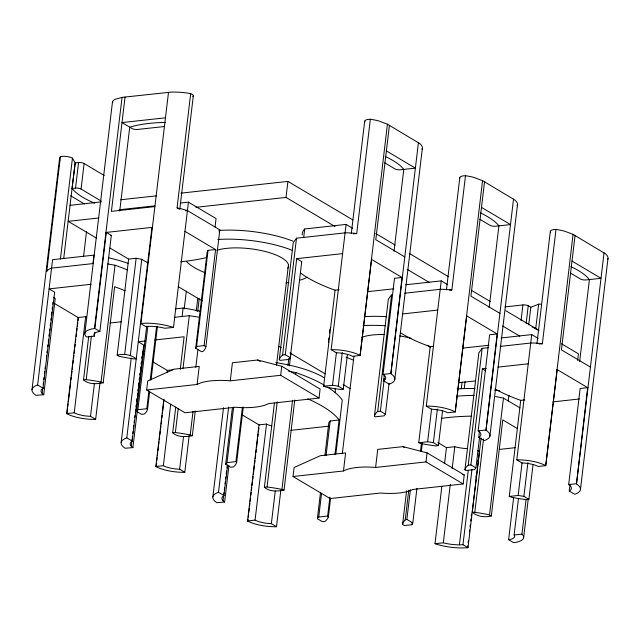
<?xml version="1.0" encoding="UTF-8"?>
<svg xmlns="http://www.w3.org/2000/svg" width="640" height="640" viewBox="0 0 640 640"><rect width="100%" height="100%" fill="white"/><g stroke="black" fill="none" stroke-linecap="round" stroke-linejoin="round"><path stroke-width="0.96" d="M32.016 389.568L59.576 158.416M47.608 270.808A7.808 2.504 6.8 0 0 46.784 270.984L60.416 156.664A7.808 2.504 6.8 0 1 72.448 158.112L75.096 162.928L63.704 258.504M53.608 297.296L55.208 298.624L43.752 394.696L35.944 395.352A30.336 9.728 6.8 0 1 37.632 384.968L52.576 259.688L93.976 255.136L92.968 263.584L51.568 268.128A30.336 9.728 6.8 0 0 46.784 270.984M43.752 394.696L42.152 393.368L42.856 387.424M43.216 384.456L43.448 382.472M43.808 379.504L44.04 377.52M44.512 373.56L44.752 371.576M45.104 368.608L45.336 366.624M46.4 357.712L46.64 355.736M46.992 352.76L47.232 350.784M47.704 346.816L47.936 344.84M48.296 341.864L48.528 339.888M49 335.92L49.24 333.944M49.592 330.968L49.824 328.992M50.184 326.016L50.536 323.048M50.888 320.08L51.128 318.096M51.48 315.128L51.832 312.152M52.192 309.184L52.424 307.2M52.784 304.232L53.016 302.248M42.152 393.368A21.232 6.808 6.8 0 1 42.968 388.376L54.64 292.184L49.088 288.896L91.08 284.28M60.416 259.04L72.448 158.112M94.664 203.2A84.304 27.032 6.8 0 1 73.904 190.576L72.056 188.464L75.24 162.912L78.576 162.544A4.024 1.288 6.8 0 1 84.12 163.504L104.248 175.52M72.192 188.448L75.528 188.088L78.576 162.544M101.2 201.064L81.072 189.048L84.12 163.504M83.584 256.272L86.52 231.608M100.008 382.744L95.64 419.392A24.816 7.96 6.8 0 1 68.416 414.488L66.688 413.6L78.144 317.528L85.664 316.704L86.512 317.128M66.936 413.744L67.528 408.792M67.768 406.816L68.12 403.84M68.36 401.864L69.416 392.944M69.656 390.968L70.72 382.056M70.952 380.072L71.312 377.104M71.544 375.12L72.016 371.16M72.256 369.176L72.608 366.208M72.848 364.224L73.32 360.264M73.552 358.28L73.904 355.312M74.144 353.328L74.616 349.368M74.856 347.384L75.208 344.416M75.44 342.432L75.8 339.464M76.152 336.496L76.504 333.52M76.744 331.544L77.096 328.568M77.336 326.592L77.808 322.624M78.04 320.648L78.392 317.672L54.456 303.472M95.64 419.392L90.504 416.304A15.704 5.032 6.8 0 1 75.056 413.2L74.208 412.776L85.664 316.704M84.792 333.992L98.728 217.16A24.816 7.96 6.8 0 1 98.848 216.208L112.48 101.888A24.816 7.96 6.8 0 1 114.944 99.392L122.048 97.368L171.064 92.12A30.336 9.728 6.8 0 1 179.304 92.224L182.16 92.448A30.336 9.728 6.8 0 1 190.696 93.64A7.808 2.504 6.8 0 1 192.872 96.592M125.208 290.824A122.896 39.4 6.8 0 0 118.136 288.016L114.632 286.76L103.176 382.832C96.536 383.952 89 384.688 83.528 379.928L88.728 336.344M83.528 379.928L86.216 379.632L91.416 336.064M99.872 331.456L94.856 328.48L106.312 232.408L111.328 235.384L99.872 331.456L98.84 331.624A15.704 5.032 6.8 0 0 94.368 336.16L86.544 336.992A24.816 7.96 6.8 0 1 92.68 328.808L94.488 328.52L122.048 97.368M94.368 336.16L94.84 332.2M125.04 97.04L111.408 211.36L154.88 206.592M90.504 416.304L94.4 383.616M119.728 211.024L129.728 127.176L121.992 122.584L165.464 117.808M103.176 382.832L101.072 382.072L115 265.24L107.752 263.92M117.168 355.168C123.792 353.592 130.896 354.432 136.256 358.912L133.688 358.864A66 21.16 6.8 0 1 118.96 356.232L117.168 355.168L128.624 259.096L109.912 247.992M124.688 354.344L136.144 258.272L141.776 259.312L147.712 262.84M130.32 355.384L141.776 259.312M121.16 442.472L131.216 358.152M137.272 410.96L132.904 447.608L125.088 448.256A30.336 9.728 6.8 0 1 126.784 437.872L151.96 227.4M180.52 203.04L188.424 202.168L173.488 327.448L164.744 328.248A21.232 6.808 6.8 0 0 149.088 326.304L145.52 326.448L140.504 323.472L140.944 323.424L168.512 92.272M132.904 447.608L131.296 446.28L132.48 436.376M132.832 433.4L133.072 431.424M133.424 428.448L133.776 425.48M134.128 422.504L134.368 420.528M134.72 417.552L134.96 415.576M135.312 412.6L135.664 409.632M136.024 406.656L136.256 404.68M136.608 401.704L136.968 398.736M137.32 395.768L137.56 393.784M137.912 390.816L138.144 388.832M138.504 385.864L138.856 382.888M139.208 379.92L139.448 377.936M139.8 374.968L140.04 372.984M140.512 369.024L140.744 367.04M141.096 364.072L141.336 362.088M141.808 358.128L142.048 356.144M142.4 353.176L142.632 351.192M131.296 446.28A21.232 6.808 6.8 0 1 132.112 441.28L143.792 345.096L138.24 341.8L145.072 341.048M149.624 391.8L147.496 409.624A66 21.16 6.8 0 1 144.224 414.056L141.536 414.352L136.52 411.376L146.672 326.2M136.52 411.376L137.88 409.688L147.808 326.496M146.656 390.008L147.728 380.976L174.016 369.184L199.232 366.416L197.08 384.472L146.656 390.008L185 412.768L235.424 407.232A40.144 12.872 6.8 0 0 268.616 403.584L319.04 398.048L320.112 389.024L281.768 366.264L257.632 360L232.416 362.768L230.264 380.824A40.144 12.872 6.8 0 0 197.08 384.472M147.496 409.624L146.792 408.712L148.912 390.888M150.216 379.992L156.592 326.504M151.04 379.92L157.416 326.456M177.864 208.312A7.808 2.504 6.8 0 0 177.064 207.952L190.696 93.64M179.792 209.24L193.304 95.912M189.16 435.656L184.784 472.296A24.816 7.96 6.8 0 1 157.568 467.4L155.84 466.504L163.752 400.144M167.056 372.416L167.296 370.432L172.936 369.816M156.088 466.656L156.44 463.68M156.792 460.712L157.152 457.744M157.384 455.76L157.736 452.792M157.976 450.808L158.448 446.848M158.68 444.864L159.04 441.896M159.272 439.912L159.632 436.944M159.864 434.96L160.336 431M160.576 429.016L160.928 426.048M161.168 424.064L161.64 420.104M161.872 418.12L162.224 415.152M162.464 413.168L163.528 404.256M163.76 402.28L164.12 399.304M184.784 472.296L179.648 469.208A15.704 5.032 6.8 0 1 164.208 466.104L163.36 465.68L170.68 404.272M182.112 316.496L183.12 308.048A69.328 22.224 6.8 0 1 200.312 311.312M184.2 308.896L186.32 291.136M195.272 410.976L192.32 435.736C185.688 436.864 178.152 437.6 172.672 432.832L175.744 407.08M180.232 369.448L184.128 336.76L154.84 339.976M172.672 432.832L175.368 432.536L178.2 408.776M183.04 368.184L189.296 315.704L199.536 317.264M196.248 311.056L197.784 298.192M197.68 311.472L199.208 298.664M179.648 469.208L183.544 436.528M195.688 348.208L207.144 252.136L208.04 250.376L215.56 249.552L204.104 345.624L205.904 346.688A66 21.16 6.8 0 1 203.264 351.224L201.624 351.736L195.688 348.208L196.584 346.448L208.04 250.376M195.816 367.288L197.944 349.424M192.32 435.736L190.216 434.984L193.048 411.216M215.04 227.008L216.048 218.56L188.424 202.168M205.904 346.688L219.832 229.856L187.416 210.616A30.336 9.728 6.8 0 0 177.064 207.952M212.864 496.904L223.512 407.616M228.976 465.392L224.608 502.032L216.792 502.688A30.336 9.728 6.8 0 1 218.488 492.304L228.648 407.12M243.256 407.088L236.64 462.536A66 21.16 6.8 0 1 233.376 466.968L230.68 467.256L225.664 464.28L232.4 407.824M225.664 464.28L227.032 462.6L233.64 407.136M224.608 502.032L223.008 500.704L223.952 492.784M224.304 489.808L224.544 487.832M225.016 483.864L225.248 481.888M225.6 478.912L225.84 476.936M226.192 473.96L226.544 470.992M226.904 468.024L227.136 466.04M223.008 500.704A21.232 6.808 6.8 0 1 223.816 495.712L227.704 464.888M236.64 462.536L235.936 461.624L242.432 407.144M335 226.496L286.016 197.416L287.928 181.4L180.968 193.144M280.864 490.08L276.496 526.728A24.816 7.96 6.8 0 1 249.272 521.824L247.544 520.936L259 424.864L266.52 424.04L267.368 424.464A15.704 5.032 6.8 0 0 271.848 426.032M247.792 521.08L248.032 519.104M248.264 517.12L248.616 514.152M248.856 512.168L249.328 508.208M249.568 506.224L249.92 503.256M250.152 501.272L250.512 498.304M250.864 495.328L251.216 492.36M251.456 490.376L251.808 487.408M252.048 485.424L252.52 481.464M252.752 479.488L253.104 476.512M253.344 474.536L254.408 465.616M254.64 463.64L255 460.664M255.232 458.688L255.704 454.72M255.944 452.744L256.296 449.768M256.536 447.792L257.592 438.88M257.832 436.896L258.184 433.928M258.424 431.944L258.896 427.984M276.496 526.728L271.36 523.64A15.704 5.032 6.8 0 1 255.912 520.536L255.064 520.112L266.52 424.04M276.504 365.184L288.456 264.92M290.28 357.712L285.264 354.736L296.72 258.664L301.736 261.64L290.28 357.712L288.92 359.4L280.016 360.376L279.304 359.464L293.24 242.632L296.504 238.2L345.088 232.864A24.816 7.96 6.8 0 1 356.728 233.576L370.36 119.264A24.816 7.96 6.8 0 1 378.864 120.968L387.424 124.192L419.728 143.56A30.336 9.728 6.8 0 1 422.104 146.488L422.368 147.44A30.336 9.728 6.8 0 1 422.064 149.264M294.776 400.04L284.032 490.168C277.392 491.288 269.856 492.024 264.384 487.264L274.424 403.072M279.304 359.464A66 21.16 6.8 0 1 282.576 355.032L296.504 238.2M264.384 487.264L267.072 486.968L277.224 401.816M319.04 398.048L280.688 375.288L281.768 366.264M287.96 365.48L288.784 358.552M303.696 237.416L304.704 228.968L346.096 224.416L352.544 228.24M289.392 365.904L290.92 353.088M271.36 523.64L275.256 490.952M284.032 490.168L281.928 489.408L292.552 400.296M295.624 374.552L295.856 372.576L288.608 371.256M293.032 476.512L294.112 467.488L320.4 455.688L345.616 452.92L343.464 470.976L293.032 476.512L330.168 498.552L380.592 493.016A38.872 12.464 6.8 0 0 412.72 489.488L463.152 483.952L464.224 474.92L427.096 452.88L402.96 446.624L377.744 449.392L375.592 467.448A38.872 12.464 6.8 0 0 343.464 470.976M347.408 354.496L343.272 389.16L340.584 389.456A66 21.16 6.8 0 1 325.728 387.016L323.624 386.256L335.08 290.184L339.04 289.752M371.568 259.416L360.112 355.488L352.592 356.312L351.744 355.888A15.704 5.032 6.8 0 0 336.296 352.784L331.16 349.696L346.096 224.416M323.624 386.256L332.528 385.28L336.424 352.6M351.296 233.496L364.696 121.144M330.592 498.152L328.352 516.96A66 21.16 6.8 0 1 325.08 521.392L322.392 521.688L317.376 518.712L320.44 492.96M324.928 455.32L328.832 422.64L330.192 420.952L339.096 419.976L334.968 454.64M317.376 518.712L318.736 517.024L321.568 493.256M326.056 455.616L330.192 420.952M343.272 389.16L338.256 386.184L342.272 352.512M328.352 516.96L327.64 516.048L329.888 497.232M335.904 453.592L342.28 400.128A122.896 39.4 6.8 0 0 327.52 387.088M342.328 453.6L353.928 356.32M360.112 355.488L387.424 124.192M389.424 125.376L375.792 239.696L404.792 256.904M394.024 251.272L403.784 169.4L401.928 167.288A84.304 27.032 6.8 0 0 385.272 156.472M374.432 415.92L388.36 299.088L391.632 294.656L377.696 411.488A66 21.16 6.8 0 0 374.432 415.92L375.136 416.832L384.04 415.856L385.408 414.168L389.064 383.464M383.616 380.832L383.832 380.712A21.232 6.808 6.8 0 0 384.648 375.72L383.048 374.392L394.504 278.32L402.024 277.496L390.864 373.736A30.336 9.728 6.8 0 1 389.168 384.128L383.616 380.832L384.32 374.888M385.408 414.168L380.392 411.192L384.288 378.512M390.864 373.736L418.424 142.584M394.792 379.52L422.352 148.368M416.936 488.28L412.8 522.944L411.896 524.704L404.384 525.528L402.584 524.464L406.6 490.8M402.584 524.464A66 21.16 6.8 0 1 405.224 519.928L408.76 490.224M405.224 519.928L406.864 519.416L410.408 489.704M442.528 410.952L438.392 445.616L435.704 445.912A66 21.16 6.8 0 1 420.856 443.472L418.744 442.712L430.2 346.64L433.168 346.32M420.488 451.28L421.432 443.336M411.896 524.704L412.136 522.728M466.688 315.872L455.232 411.944L447.712 412.768L446.864 412.344A15.704 5.032 6.8 0 0 431.424 409.24L426.28 406.152L441.224 280.872L405.736 284.768M421.304 451.632L422.368 442.72M418.744 442.712L427.656 441.736L431.552 409.056M446.424 289.952L459.816 177.6M463.152 483.952L426.016 461.912L427.096 452.88M438.392 445.616L433.376 442.64L437.392 408.968M449.624 290.176A8.536 2.736 6.8 0 1 451.856 290.032L465.488 175.712A24.816 7.96 6.8 0 1 473.984 177.424L482.552 180.648L514.848 200.008A30.336 9.728 6.8 0 1 517.224 202.944L517.488 203.896A30.336 9.728 6.8 0 1 517.192 205.72M477.768 450.616L479.44 451.608L467.984 547.68L467.544 547.728A30.336 9.728 6.8 0 1 435 543.704L441.848 486.256M444.568 463.48L446.456 447.632L437.952 442.584M455.232 411.944L482.552 180.648M484.544 181.832L470.912 296.152L499.912 313.36M461.264 388.824L462.08 381.928M435 543.704L443.32 542.792L450.288 484.352M452.176 468.512L454.776 446.72L455.2 446.832A21.232 6.808 6.8 0 0 466.952 448.656M464.232 388.536L465.056 381.608M479.576 437.184L475.92 467.888L474.552 469.576L465.648 470.552L464.944 469.64L478.872 352.808L482.144 348.376L488.432 347.688M464.944 469.64A66 21.16 6.8 0 1 468.208 465.208L482.144 348.376M443.32 542.792L443.744 542.904A21.232 6.808 6.8 0 0 459.4 544.848L468.256 470.56M489.144 307.728L498.904 225.856L497.056 223.744A84.304 27.032 6.8 0 0 480.392 212.928M475.92 467.888L470.904 464.912L482.36 368.84L486.264 368.408M467.984 547.68L462.968 544.704L471.944 469.432M478.736 437.288L478.96 437.168A21.232 6.808 6.8 0 0 479.776 432.176L478.168 430.848L489.624 334.776L497.144 333.952L485.984 430.192A30.336 9.728 6.8 0 1 484.288 440.576L478.736 437.288L479.448 431.344M467.544 547.728L467.776 545.752M468.128 542.776L468.368 540.8M469.432 531.88L469.664 529.904M470.024 526.928L470.256 524.952M470.728 520.992L470.968 519.008M471.32 516.04L471.56 514.056M475.928 477.408L476.16 475.432M477.816 461.56L478.056 459.584M517.24 428.496L502.776 419.912L491.32 515.984C484.696 517.56 477.592 516.72 472.232 512.24L481.088 437.96M472.232 512.24L474.8 512.288L483.536 439.016M485.984 430.192L513.544 199.04M489.912 435.976L517.472 204.824M491.32 515.984L489.528 514.92L503.456 398.088L495.592 396.552M519.968 407.888L508.248 400.936L508.92 395.304M521.032 320.672L522.904 304.96A4.368 1.4 6.8 0 1 528.248 305.664L530.84 307.216L538.64 304.2A8.536 2.736 6.8 0 1 540.952 304.12M526.144 323.352L528.248 305.664M528.728 324.896L530.84 307.216M533.04 464.672L528.904 499.336L526.216 499.632A66 21.16 6.8 0 1 511.368 497.192L509.256 496.432L520.712 400.36L524.672 399.928M557.2 369.592L545.744 465.664L538.224 466.488L537.376 466.064A15.704 5.032 6.8 0 0 521.936 462.96L516.792 459.872L531.736 334.592L501.176 337.952M526.08 499.496L521.944 534.16A24.816 7.96 6.8 0 1 515.8 542.344L513.632 542.672L508.616 539.696L513.576 498.096M535.688 328.936L538.64 304.2M509.256 496.432L518.168 495.456L522.064 462.768M508.616 539.696L509.648 539.528A15.704 5.032 6.8 0 0 514.12 534.992L518.488 498.344M536.936 343.672L550.328 231.32M528.904 499.336L523.888 496.36L527.904 462.688M539.176 344.064A8.536 2.736 6.8 0 1 542.368 343.752L556 229.432A24.816 7.96 6.8 0 1 564.496 231.144L573.064 234.36L605.36 253.728A30.336 9.728 6.8 0 1 607.744 256.656L608 257.616A30.336 9.728 6.8 0 1 607.704 259.44M523.696 537.16L528.296 498.544M545.744 465.664L573.064 234.36M575.056 235.552L561.424 349.864L590.424 367.08M577.632 360.4L578.416 353.808L561.528 343.784M579.656 361.448L589.416 279.576L587.568 277.464A84.304 27.032 6.8 0 0 570.904 266.648M569.248 491L569.472 490.888A21.232 6.808 6.8 0 0 570.288 485.896L568.68 484.568L580.136 388.496L587.656 387.664L576.496 483.912A30.336 9.728 6.8 0 1 574.8 494.296L569.248 491L569.96 485.064M576.496 483.912L604.056 252.76M580.424 489.696L607.984 258.544M219.832 229.856L219.128 231.784M301.312 262.048L301.736 261.64M110.296 235.552L111.328 235.384M404.728 293.216L440.216 289.32A24.816 7.96 6.8 0 1 451.856 290.032M500.168 346.392L530.728 343.04A24.816 7.96 6.8 0 1 542.368 343.752M164.456 126.528L137.664 129.432A4.368 1.4 6.8 0 1 132.32 128.72L129.728 127.176L133.704 126.064A84.304 27.032 6.8 0 1 165.48 122.4M70.096 205.32L101.216 201.904M120.664 199.768L156.648 195.816M119.104 209.776L154.76 205.864M98.88 217.968L68.184 221.336L96.552 238.168M195.912 207.312L286.016 197.416M185.44 210.832L187.416 210.616M105.944 232.448L152.4 227.352M128.624 259.096L136.144 258.272M296.72 258.664L342.616 253.624M175.232 308.912L183.12 308.048M367.424 291.696L393.784 288.8M110.024 323L121.744 321.712M174.224 317.36L189.296 315.704M402.584 313.944L437.736 310.08M505.048 306.888L522.904 304.96M196.584 346.448L204.104 345.624M282.576 355.032L285.264 354.736M462.544 348.152L488.912 345.256M230.264 380.824L280.688 375.288M383.048 374.392L390.568 373.568M66.688 413.6L74.208 412.776M497.984 367.12L528.248 363.8M137.88 409.688L146.792 408.712M458.68 382.76L475.512 380.912M377.696 411.488L380.392 411.192M290.88 430.336L328.96 426.152M553.056 401.872L579.424 398.976M478.168 430.848L485.688 430.024M155.84 466.504L163.36 465.68M227.032 462.6L235.936 461.624M446.456 447.632L454.776 446.72M499.288 449.432L515.16 447.688M375.592 467.448L426.016 461.912M468.208 465.208L470.904 464.912M568.68 484.568L576.2 483.736M247.544 520.936L255.064 520.112M318.736 517.024L327.64 516.048M514.12 534.992L521.944 534.16M462.968 544.704L459.4 544.848M338.256 386.184L332.528 385.28M433.376 442.64L427.656 441.736M523.888 496.36L518.168 495.456M462.296 474.424L464.224 474.92M335.08 290.184L331.576 288.928A122.896 39.4 6.8 0 1 300.64 273.088M430.2 346.64L426.696 345.384A122.896 39.4 6.8 0 1 400.648 332.888M520.712 400.36L517.208 399.096A122.896 39.4 6.8 0 1 495.072 388.952M359.864 355.344L358.384 354.6A24.816 7.96 6.8 0 0 331.16 349.696M454.984 411.8L453.504 411.056A24.816 7.96 6.8 0 0 426.28 406.152M545.496 465.512L544.016 464.776A24.816 7.96 6.8 0 0 516.792 459.872M536.272 329.032L538.824 330.44M386.376 150.912L415.376 168.128L400.312 169.776A4.024 1.288 6.8 0 1 394.768 168.816L384.696 162.808M481.496 207.368L510.504 224.584L495.432 226.232A4.024 1.288 6.8 0 1 489.888 225.272L479.824 219.264M572.008 261.088L601.016 278.304L585.944 279.952A4.024 1.288 6.8 0 1 580.4 278.992L570.336 272.984M287.928 181.4L352.856 219.936M375.752 233.52L395.168 245.048M409.264 253.416L448.488 276.696M471.536 290.376L490.376 301.56M505.792 310.704L538.872 330.336M441.224 280.872L447.664 284.696M531.736 334.592L538.176 338.416M407.2 269.344L429.544 282.6M502.592 325.96L519.784 336.16M371.32 259.272L402.32 277.664M466.44 315.728L497.44 334.12M556.952 369.44L587.952 387.84M482.36 368.84L485.704 370.824M503.456 398.088L508.248 400.936M184.944 231.376L215.56 249.552M70.696 195.816L84.344 203.912M178.192 286.632L202.264 300.912M278.752 346.304L281.328 347.84M289.92 352.936L325.16 373.848M343.208 384.56L350.088 388.64M257.632 360L260.184 361.52M402.96 446.624L404.648 447.624M152.912 361.896L167.544 370.584M242.08 414.824L259.248 425.008M406.864 519.416L412.8 522.944M37.632 384.968L43.184 388.256M126.784 437.872L132.336 441.168M218.488 492.304L224.04 495.592M143.488 350.888L144.36 351.536M339.096 419.976L337.92 418.456A122.896 39.4 6.8 0 0 307.744 398.888M59.824 160.296L59.56 159.344A30.336 9.728 6.8 0 1 60.416 156.664M532.224 326.952A139.84 44.832 6.8 0 1 535.424 328.56M218.912 230.448A65.84 21.112 6.8 0 1 292.896 241.128M329.68 333.08A65.84 21.112 6.8 0 1 330.808 327.672M364.16 316.648A65.84 21.112 6.8 0 1 386.744 316.728M361.792 337.312A38.872 12.464 6.8 0 1 384.4 334.544M399.656 335.928A38.872 12.464 6.8 0 1 411 338.296M427.768 345.304A38.872 12.464 6.8 0 1 430.48 347.6M216.792 250.304A40.144 12.872 6.8 0 1 264.968 251.432A40.144 12.872 6.8 0 1 287.768 268.224M353.336 360.048A65.84 21.112 6.8 0 1 346.008 357.072M328.608 342.112A65.84 21.112 6.8 0 1 329.736 336.696M363.08 325.68A65.84 21.112 6.8 0 1 385.664 325.76M307.304 277.184A65.84 21.112 6.8 0 1 299.792 280.224M288.912 282.552A65.84 21.112 6.8 0 1 285.96 282.944M205.472 272.856A65.84 21.112 6.8 0 1 186.68 261.704M217.832 239.48A65.84 21.112 6.8 0 1 291.824 250.16M474.8 512.288A66 21.16 6.8 0 1 489.528 514.92M456.752 396.184A122.896 39.4 6.8 0 1 474.184 395.368M441.568 418.32A122.896 39.4 6.8 0 1 471.712 416.128M457.152 388.928A69.328 22.224 6.8 0 1 475.024 388.592M494.656 390.136A69.328 22.224 6.8 0 1 499.576 390.808M112.984 102.32A8.536 2.736 6.8 0 1 112.48 101.888M140.944 323.424A30.336 9.728 6.8 0 1 173.488 327.448M178.536 208.68A7.808 2.504 6.8 0 1 179.064 209.072M205.656 257.744A122.896 39.4 6.8 0 1 180.608 261.752M175.368 432.536A66 21.16 6.8 0 1 190.216 434.984M75.528 188.088A4.024 1.288 6.8 0 1 81.072 189.048M86.216 379.632A66 21.16 6.8 0 1 101.072 382.072M115 265.24A122.896 39.4 6.8 0 1 127.68 270.064M108.392 257.768A69.328 22.224 6.8 0 1 128.064 263.36M275.808 362.624A69.328 22.224 6.8 0 1 323.792 377.496M334.864 388.368A69.328 22.224 6.8 0 1 335.264 392.424M267.072 486.968A66 21.16 6.8 0 1 281.928 489.408M295.856 372.576A122.896 39.4 6.8 0 1 324.416 385.208M459.864 178.016A8.536 2.736 6.8 0 1 465.488 175.712M550.608 232.168A8.536 2.736 6.8 0 1 556 229.432M302.16 235.04A69.328 22.224 6.8 0 1 304.704 228.968M364.968 121.992A8.536 2.736 6.8 0 1 370.36 119.264M353.544 233.888A8.536 2.736 6.8 0 1 356.728 233.576"/></g></svg>
